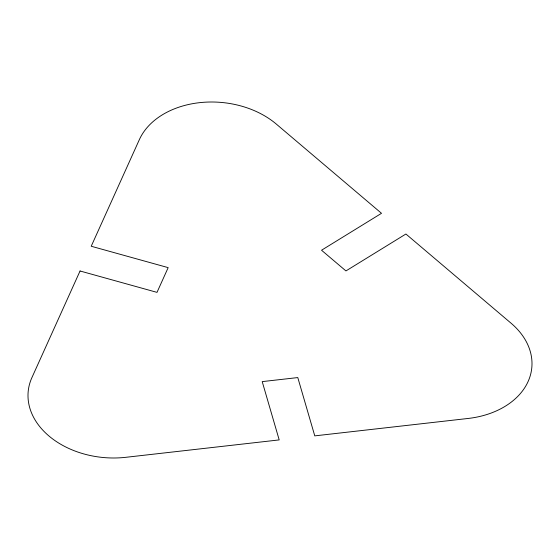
<?xml version="1.0" encoding="UTF-8"?>
<svg xmlns="http://www.w3.org/2000/svg" width="560" height="560" viewBox="0 0 560 560"><rect width="100%" height="100%" fill="white"/><g stroke="black" fill="none" stroke-linecap="round" stroke-linejoin="round"><path stroke-width="0.84" d="M80.052 270.991L31.899 377.636A81.011 58.765 5.2 0 0 125.832 457.31L279.195 439.908L262.213 381.612L297.787 377.573L314.769 435.869L468.132 418.46A81.011 58.765 5.2 0 0 511.119 323.253L405.909 234.01L345.94 270.928L321.538 250.229L381.507 213.311L276.29 124.068A81.011 58.765 5.2 0 0 139.37 139.608L91.217 246.253L168.168 267.631L157.003 292.369L80.052 270.991"/></g></svg>
